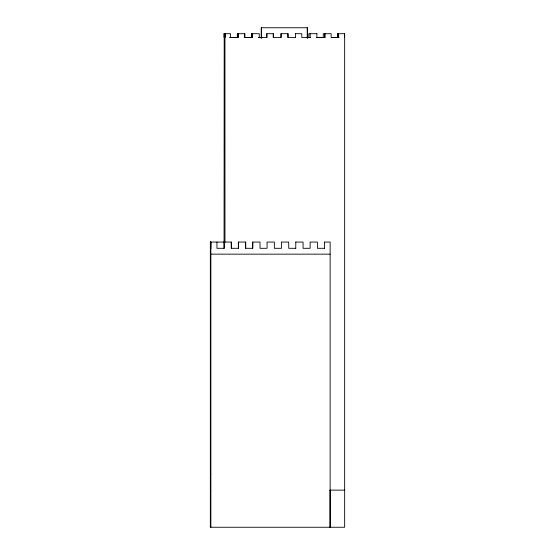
<?xml version="1.0" encoding="UTF-8"?>
<svg xmlns="http://www.w3.org/2000/svg" width="555" height="555" viewBox="0 0 555 555"><rect width="100%" height="100%" fill="white"/><g stroke="black" fill="none" stroke-linecap="round" stroke-linejoin="round"><path stroke-width="0.83" d="M224.067 33.702L230.54 33.702L230.54 37.511M258.741 37.511L266.844 37.511L266.802 33.702L273.331 33.702L273.331 37.511L281.052 37.511L281.052 33.702L287.996 33.702L287.996 37.511L295.586 37.511M295.544 33.702L301.795 33.702L301.795 37.511L310.529 37.511M316.933 33.702L308.83 33.702L308.83 37.511M237.29 37.504L229.659 37.511L238.144 37.511L238.144 33.702L238.123 37.511M244.464 37.504L251.526 37.497M258.741 37.497L261.995 37.49M307.151 37.469L308.83 37.469M316.329 37.462L323.253 37.462M331.432 37.456L337.468 37.449M252.227 37.511L252.227 33.702L252.261 37.511L244.464 37.511L244.498 33.702M316.329 37.511L324.918 37.511M339.098 37.511L331.12 37.511L331.162 33.702L323.253 33.702L323.253 37.511M231.303 242.063L231.303 248.307L238.386 248.307L238.359 242.063L245.678 242.063L245.678 248.307L252.733 248.307L252.733 242.063L260.024 242.063L260.024 248.307L267.08 248.307L267.059 242.063L274.371 242.063L274.35 248.307L281.427 248.307L281.406 242.063L288.725 242.063L288.725 248.307L295.78 248.307M295.753 242.063L303.072 242.063L303.072 248.307L310.127 248.307L310.127 242.063L317.418 242.063L317.418 248.307L324.474 248.307M324.446 242.063L330.142 242.063L330.142 527.25M210.387 248.307L210.845 248.307M210.872 254.155L330.142 254.155M210.345 474.109L210.872 474.109M330.058 527.25L330.058 490.134L344.655 490.134M210.345 490.62L210.872 490.62M330.058 490.134L330.142 490.62M344.523 33.702L344.6 37.511L344.384 33.702M344.454 33.702L344.454 37.511M338.633 33.702L338.633 37.511M338.592 33.702L338.592 37.511M337.502 33.702L337.502 37.511M337.468 37.511L337.468 33.702L344.655 33.702L344.655 527.25L210.345 527.25L210.345 242.063L231.331 242.063L231.331 248.307M324.474 242.063L324.446 248.307M316.898 33.702L316.933 37.511M310.148 33.702L310.113 37.511M307.47 38.129L307.47 27.75L261.218 27.75L261.218 38.129M307.213 27.75L307.213 38.129M295.78 242.063L295.753 248.307M295.586 33.702L295.544 37.511M287.955 33.702L287.955 37.511M281.017 33.702L281.017 37.511M273.296 33.702L273.296 37.511M266.844 33.702L266.844 37.511M261.467 27.75L261.467 38.129M259.247 37.511L259.289 33.702L251.526 33.702L251.526 37.511M252.705 242.063L252.705 248.307M251.568 33.702L251.568 37.511M245.65 242.063L245.65 248.307M244.908 37.511L244.942 33.702L237.29 33.702L237.325 37.511M238.386 242.063L238.386 248.307M224.969 242.375L224.969 33.702L224.914 37.511L224.137 37.511L224.206 33.702L224.067 242.653M224.844 33.702L224.768 37.511M224.699 33.702L224.629 37.511L224.56 33.702M224.491 33.702L224.414 37.511M224.275 33.702L224.345 37.511M224.241 242.063L224.241 248.307L216.956 248.307L216.956 242.063M224.012 242.063L224.033 248.307M210.872 242.063L210.872 527.25M210.845 242.063L210.761 248.307M210.678 242.063L210.636 248.307M210.553 248.307L210.595 242.063L210.428 248.307M324.876 37.511L324.876 33.702L324.835 37.511"/></g></svg>
